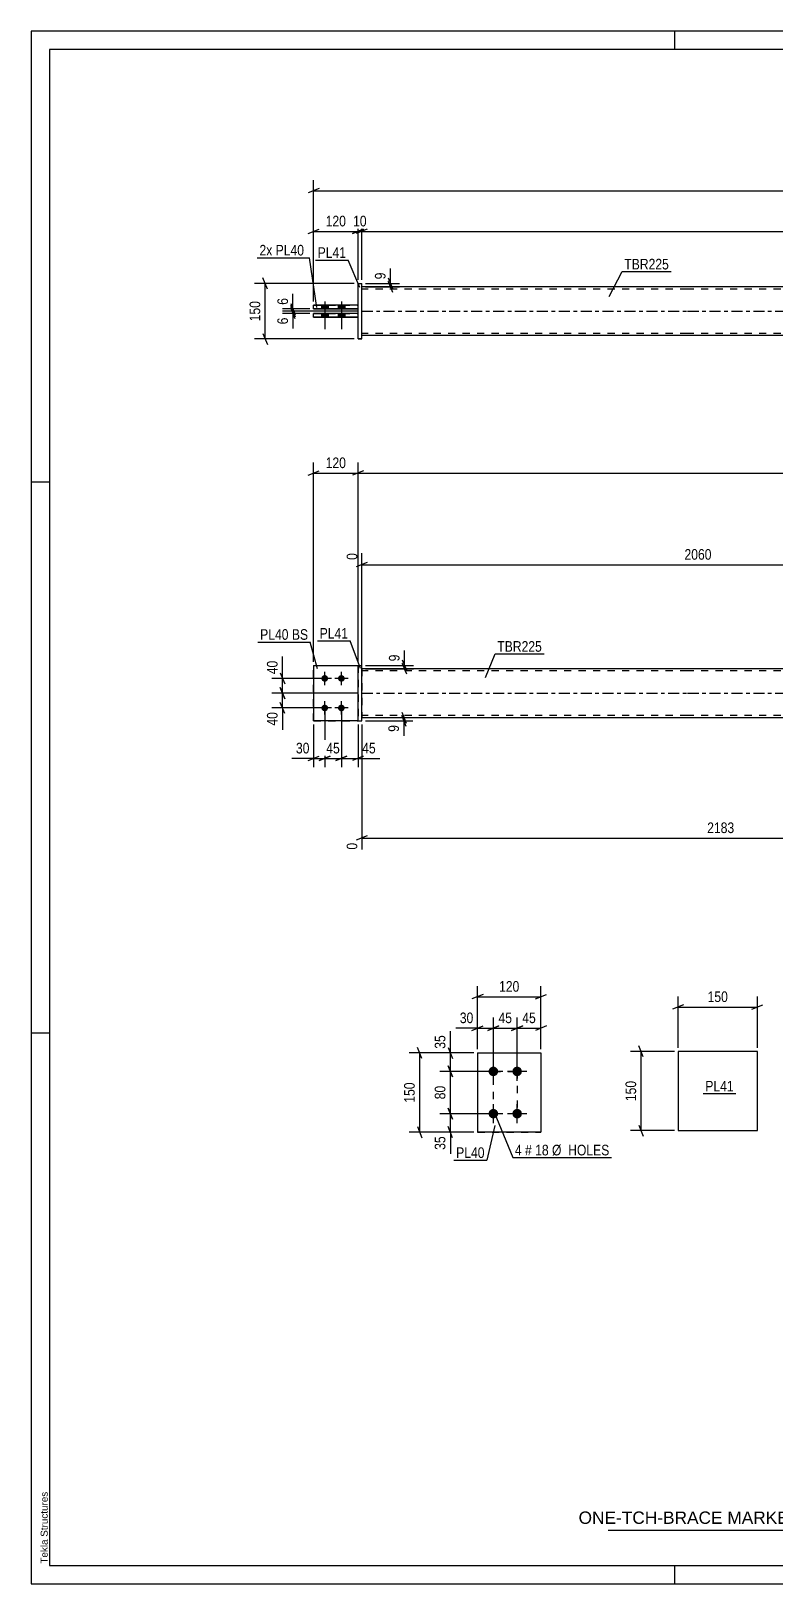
# Model space of a CAD drawing. Header units: millimetres. Extents: x 0 to 594, y 0 to 420.
# Drawn here: x 0 to 201.3, y 0 to 420 of the extents above; entities that cross this region are included whole.
import ezdxf

# ---------------------------------------------------------------- set-up
doc = ezdxf.new("R2010")
doc.units = ezdxf.units.MM
doc.linetypes.add('DXK_LINE_DOT2', pattern=[3.9198, 1.9599, -1.9599])
doc.linetypes.add('DXK_LINE_DOT3', pattern=[5.9187, 2.979, -0.9799, 0.9799, -0.9799])
doc.styles.add('Arial', font='ARIAL.TTF', dxfattribs={"height": 0.2})
doc.styles.add('Arial Narrow', font='ARIALN.TTF', dxfattribs={"height": 0.2})

# ---------------------------------------------------------------- blocks, each defined once
blk = doc.blocks.new('Unknown-582685704-1127')
at = {"color": 5, "linetype": 'Continuous'}
for p, q in [((594, 420), (0, 420)), ((0, 420), (0, 0)), ((174, 415), (174, 420)), ((589, 415), (5, 415)), ((5, 415), (5, 5)), ((5, 298), (0, 298)), ((5, 149), (0, 149)), ((5, 5), (589, 5)), ((174, 0), (174, 5)), ((0, 0), (594, 0))]:
    blk.add_line(p, q, dxfattribs=at)
at = {"color": 174, "linetype": 'Continuous', "style": 'Arial'}
blk.add_text('Tekla Structures', height=1.9102, rotation=90, dxfattribs=at).set_placement((4.5, 5.5))
blk = doc.blocks.new('Bolt-582685704-2203 - 2164')
at = {"linetype": 'Continuous'}
for points in [[(124.96, 139.91), (125.22, 139.88), (125.48, 139.8), (125.71, 139.66), (125.91, 139.48), (126.07, 139.26), (126.18, 139.02), (126.24, 138.76), (126.24, 138.49), (126.18, 138.22), (126.07, 137.98), (125.91, 137.76), (125.71, 137.58), (125.48, 137.45), (125.22, 137.36), (124.96, 137.34), (124.69, 137.36), (124.43, 137.45), (124.2, 137.58), (124, 137.76), (123.84, 137.98), (123.73, 138.22), (123.68, 138.49), (123.68, 138.76), (123.73, 139.02), (123.84, 139.26), (124, 139.48), (124.2, 139.66), (124.43, 139.8), (124.69, 139.88)], [(131.39, 139.91), (131.65, 139.88), (131.91, 139.8), (132.14, 139.66), (132.34, 139.48), (132.5, 139.26), (132.61, 139.02), (132.66, 138.76), (132.66, 138.49), (132.61, 138.22), (132.5, 137.98), (132.34, 137.76), (132.14, 137.58), (131.91, 137.45), (131.65, 137.36), (131.39, 137.34), (131.12, 137.36), (130.86, 137.45), (130.63, 137.58), (130.43, 137.76), (130.27, 137.98), (130.16, 138.22), (130.11, 138.49), (130.11, 138.76), (130.16, 139.02), (130.27, 139.26), (130.43, 139.48), (130.63, 139.66), (130.86, 139.8), (131.12, 139.88)], [(124.96, 128.48), (125.22, 128.45), (125.48, 128.37), (125.71, 128.23), (125.91, 128.05), (126.07, 127.84), (126.18, 127.59), (126.24, 127.33), (126.24, 127.06), (126.18, 126.8), (126.07, 126.55), (125.91, 126.33), (125.71, 126.15), (125.48, 126.02), (125.22, 125.94), (124.96, 125.91), (124.69, 125.94), (124.43, 126.02), (124.2, 126.15), (124, 126.33), (123.84, 126.55), (123.73, 126.8), (123.68, 127.06), (123.68, 127.33), (123.73, 127.59), (123.84, 127.84), (124, 128.05), (124.2, 128.23), (124.43, 128.37), (124.69, 128.45)], [(131.39, 128.48), (131.65, 128.45), (131.91, 128.37), (132.14, 128.23), (132.34, 128.05), (132.5, 127.84), (132.61, 127.59), (132.66, 127.33), (132.66, 127.06), (132.61, 126.8), (132.5, 126.55), (132.34, 126.33), (132.14, 126.15), (131.91, 126.02), (131.65, 125.94), (131.39, 125.91), (131.12, 125.94), (130.86, 126.02), (130.63, 126.15), (130.43, 126.33), (130.27, 126.55), (130.16, 126.8), (130.11, 127.06), (130.11, 127.33), (130.16, 127.59), (130.27, 127.84), (130.43, 128.05), (130.63, 128.23), (130.86, 128.37), (131.12, 128.45)]]:
    blk.add_hatch(color=1, dxfattribs=at).paths.add_polyline_path(points)
at = {"color": 1, "linetype": 'Continuous'}
for p, q in [((127.53, 138.62), (122.39, 138.62)), ((124.96, 136.05), (124.96, 141.19)), ((133.96, 138.62), (128.81, 138.62)), ((131.39, 136.05), (131.39, 141.19)), ((127.53, 127.19), (122.39, 127.19)), ((124.96, 124.62), (124.96, 129.76)), ((133.96, 127.19), (128.81, 127.19)), ((131.39, 124.62), (131.39, 129.76))]:
    blk.add_line(p, q, dxfattribs=at)
blk = doc.blocks.new('Part-582685704-2170 - 2164')
at = {"color": 2, "linetype": 'Continuous'}
for p, q in [((120.67, 143.62), (137.81, 143.62)), ((120.67, 143.62), (120.67, 122.19)), ((137.81, 143.62), (137.81, 143.62)), ((137.81, 143.62), (137.81, 122.19)), ((137.81, 122.19), (120.67, 122.19)), ((120.67, 122.19), (120.67, 122.19))]:
    blk.add_line(p, q, dxfattribs=at)
at = {"color": 7, "linetype": 'DXK_LINE_DOT2'}
for p, q in [((120.67, 143.62), (137.81, 143.62)), ((137.81, 143.62), (137.81, 143.62)), ((120.67, 122.19), (137.81, 122.19))]:
    blk.add_line(p, q, dxfattribs=at)
blk = doc.blocks.new('Part-582685704-1703 - 1672')
at = {"color": 2, "linetype": 'Continuous'}
for p, q in [((76.37, 248.42), (88.37, 248.42)), ((76.37, 248.42), (76.37, 233.42)), ((88.37, 233.42), (76.37, 233.42)), ((76.37, 233.42), (76.37, 233.42))]:
    blk.add_line(p, q, dxfattribs=at)
at = {"color": 7, "linetype": 'DXK_LINE_DOT2'}
for p, q in [((76.37, 248.42), (88.37, 248.42)), ((88.37, 248.42), (88.37, 248.42)), ((88.37, 248.42), (88.37, 233.42)), ((76.37, 233.42), (88.37, 233.42)), ((76.37, 233.42), (76.37, 233.42))]:
    blk.add_line(p, q, dxfattribs=at)
blk = doc.blocks.new('Part-582685704-1683 - 1672')
at = {"linetype": 'Continuous'}
blk.add_hatch(color=2, dxfattribs=at).paths.add_polyline_path([(460.65, 234.32), (459.85, 235.72), (461.45, 235.72)])
at = {"color": 2, "linetype": 'Continuous'}
for p, q in [((177.37, 247.52), (89.37, 247.52)), ((402.55, 247.52), (177.47, 247.52)), ((490.65, 247.52), (402.65, 247.52)), ((460.65, 234.32), (459.85, 235.72)), ((459.85, 235.72), (461.45, 235.72)), ((461.45, 235.72), (460.65, 234.32)), ((89.37, 234.32), (177.37, 234.32)), ((177.47, 234.32), (402.55, 234.32)), ((402.65, 234.32), (490.65, 234.32))]:
    blk.add_line(p, q, dxfattribs=at)
at = {"color": 7, "linetype": 'DXK_LINE_DOT2'}
for p, q in [((89.37, 247.52), (89.37, 234.32)), ((177.37, 246.92), (89.37, 246.92)), ((402.55, 246.92), (177.47, 246.92)), ((273.48, 247.52), (273.48, 246.92)), ((296.18, 247.52), (296.18, 246.92)), ((490.65, 246.92), (402.65, 246.92)), ((490.65, 234.32), (490.65, 247.52)), ((177.37, 234.92), (89.37, 234.92)), ((402.55, 234.92), (177.47, 234.92)), ((283.84, 234.32), (283.84, 234.92)), ((306.54, 234.32), (306.54, 234.92)), ((490.65, 234.92), (402.65, 234.92))]:
    blk.add_line(p, q, dxfattribs=at)
at = {"color": 7, "linetype": 'DXK_LINE_DOT3'}
for p, q in [((89.37, 240.92), (177.37, 240.92)), ((177.47, 240.92), (402.55, 240.92)), ((402.65, 240.92), (490.65, 240.92))]:
    blk.add_line(p, q, dxfattribs=at)
at = {"color": 2, "linetype": 'Continuous'}
blk.add_circle((460.65, 235.22), 1, dxfattribs=at)
blk = doc.blocks.new('Part-582685704-1708 - 1672')
at = {"color": 7, "linetype": 'DXK_LINE_DOT2'}
for p, q in [((76.37, 248.42), (88.37, 248.42)), ((76.37, 248.42), (88.37, 248.42)), ((76.37, 233.42), (76.37, 248.42)), ((88.37, 248.42), (88.37, 248.42)), ((88.37, 248.42), (88.37, 233.42)), ((76.37, 233.42), (88.37, 233.42)), ((88.37, 233.42), (76.37, 233.42)), ((76.37, 233.42), (76.37, 233.42))]:
    blk.add_line(p, q, dxfattribs=at)
blk = doc.blocks.new('Part-582685704-1713 - 1672')
at = {"color": 2, "linetype": 'Continuous'}
for p, q in [((88.37, 248.42), (89.37, 248.42)), ((88.37, 233.42), (88.37, 248.42)), ((89.37, 233.42), (89.37, 248.42)), ((88.37, 233.42), (89.37, 233.42)), ((88.37, 233.42), (89.37, 233.42))]:
    blk.add_line(p, q, dxfattribs=at)
at = {"color": 7, "linetype": 'DXK_LINE_DOT2'}
for p, q in [((88.37, 248.42), (89.37, 248.42)), ((88.37, 233.42), (88.37, 233.42)), ((88.37, 233.42), (88.37, 233.42)), ((89.37, 233.42), (89.37, 233.42)), ((89.37, 233.42), (89.37, 233.42))]:
    blk.add_line(p, q, dxfattribs=at)
blk = doc.blocks.new('Bolt-582685704-1720 - 1672')
at = {"linetype": 'Continuous'}
for points in [[(79.37, 244.02), (79.18, 244.04), (79, 244.1), (78.84, 244.19), (78.7, 244.32), (78.59, 244.47), (78.51, 244.64), (78.48, 244.82), (78.48, 245.01), (78.51, 245.2), (78.59, 245.37), (78.7, 245.52), (78.84, 245.65), (79, 245.74), (79.18, 245.8), (79.37, 245.82), (79.56, 245.8), (79.74, 245.74), (79.9, 245.65), (80.04, 245.52), (80.15, 245.37), (80.23, 245.2), (80.27, 245.01), (80.27, 244.82), (80.23, 244.64), (80.15, 244.47), (80.04, 244.32), (79.9, 244.19), (79.74, 244.1), (79.56, 244.04)], [(83.87, 244.02), (83.68, 244.04), (83.5, 244.1), (83.34, 244.19), (83.2, 244.32), (83.09, 244.47), (83.01, 244.64), (82.98, 244.82), (82.98, 245.01), (83.01, 245.2), (83.09, 245.37), (83.2, 245.52), (83.34, 245.65), (83.5, 245.74), (83.68, 245.8), (83.87, 245.82), (84.06, 245.8), (84.24, 245.74), (84.4, 245.65), (84.54, 245.52), (84.65, 245.37), (84.73, 245.2), (84.77, 245.01), (84.77, 244.82), (84.73, 244.64), (84.65, 244.47), (84.54, 244.32), (84.4, 244.19), (84.24, 244.1), (84.06, 244.04)], [(79.37, 236.02), (79.18, 236.04), (79, 236.1), (78.84, 236.19), (78.7, 236.32), (78.59, 236.47), (78.51, 236.64), (78.48, 236.82), (78.48, 237.01), (78.51, 237.2), (78.59, 237.37), (78.7, 237.52), (78.84, 237.65), (79, 237.74), (79.18, 237.8), (79.37, 237.82), (79.56, 237.8), (79.74, 237.74), (79.9, 237.65), (80.04, 237.52), (80.15, 237.37), (80.23, 237.2), (80.27, 237.01), (80.27, 236.82), (80.23, 236.64), (80.15, 236.47), (80.04, 236.32), (79.9, 236.19), (79.74, 236.1), (79.56, 236.04)], [(83.87, 236.02), (83.68, 236.04), (83.5, 236.1), (83.34, 236.19), (83.2, 236.32), (83.09, 236.47), (83.01, 236.64), (82.98, 236.82), (82.98, 237.01), (83.01, 237.2), (83.09, 237.37), (83.2, 237.52), (83.34, 237.65), (83.5, 237.74), (83.68, 237.8), (83.87, 237.82), (84.06, 237.8), (84.24, 237.74), (84.4, 237.65), (84.54, 237.52), (84.65, 237.37), (84.73, 237.2), (84.77, 237.01), (84.77, 236.82), (84.73, 236.64), (84.65, 236.47), (84.54, 236.32), (84.4, 236.19), (84.24, 236.1), (84.06, 236.04)]]:
    blk.add_hatch(color=1, dxfattribs=at).paths.add_polyline_path(points)
at = {"color": 1, "linetype": 'Continuous'}
for p, q in [((81.17, 244.92), (77.57, 244.92)), ((79.37, 243.12), (79.37, 246.72)), ((85.67, 244.92), (82.07, 244.92)), ((83.87, 243.12), (83.87, 246.72)), ((81.17, 236.92), (77.57, 236.92)), ((79.37, 235.12), (79.37, 238.72)), ((85.67, 236.92), (82.07, 236.92)), ((83.87, 235.12), (83.87, 238.72))]:
    blk.add_line(p, q, dxfattribs=at)
blk = doc.blocks.new('Bolt-582685704-1368 - 1364')
at = {"linetype": 'Continuous'}
for points in [[(78.47, 344.83), (80.27, 344.83), (80.27, 345.83), (78.47, 345.83)], [(78.47, 344.83), (80.27, 344.83), (80.27, 345.83), (78.47, 345.83)], [(82.97, 344.83), (84.77, 344.83), (84.77, 345.83), (82.97, 345.83)], [(82.97, 344.83), (84.77, 344.83), (84.77, 345.83), (82.97, 345.83)], [(78.47, 342.63), (80.27, 342.63), (80.27, 343.63), (78.47, 343.63)], [(78.47, 342.63), (80.27, 342.63), (80.27, 343.63), (78.47, 343.63)], [(82.97, 342.63), (84.77, 342.63), (84.77, 343.63), (82.97, 343.63)], [(82.97, 342.63), (84.77, 342.63), (84.77, 343.63), (82.97, 343.63)]]:
    blk.add_hatch(color=1, dxfattribs=at).paths.add_polyline_path(points)
at = {"color": 1, "linetype": 'Continuous'}
for p, q in [((78.47, 345.83), (78.47, 344.83)), ((78.47, 345.83), (78.47, 344.83)), ((79.37, 346.83), (79.37, 339.33)), ((79.37, 346.83), (79.37, 339.33)), ((80.27, 345.83), (80.27, 344.83)), ((80.27, 345.83), (80.27, 344.83)), ((82.97, 345.83), (82.97, 344.83)), ((82.97, 345.83), (82.97, 344.83)), ((83.87, 346.83), (83.87, 339.33)), ((83.87, 346.83), (83.87, 339.33)), ((84.77, 345.83), (84.77, 344.83)), ((84.77, 345.83), (84.77, 344.83)), ((78.47, 343.63), (78.47, 342.63)), ((78.47, 343.63), (78.47, 342.63)), ((80.27, 343.63), (80.27, 342.63)), ((80.27, 343.63), (80.27, 342.63)), ((82.97, 343.63), (82.97, 342.63)), ((82.97, 343.63), (82.97, 342.63)), ((84.77, 343.63), (84.77, 342.63)), ((84.77, 343.63), (84.77, 342.63))]:
    blk.add_line(p, q, dxfattribs=at)
blk = doc.blocks.new('Part-582685704-1402 - 1364')
at = {"linetype": 'Continuous'}
blk.add_hatch(color=2, dxfattribs=at).paths.add_polyline_path([(460.65, 344.23), (459.85, 345.63), (461.45, 345.63)])
at = {"color": 2, "linetype": 'Continuous'}
for p, q in [((177.37, 350.83), (89.37, 350.83)), ((402.55, 350.83), (177.47, 350.83)), ((490.65, 350.83), (402.65, 350.83)), ((273.48, 344.83), (273.48, 344.93)), ((273.48, 344.93), (273.48, 344.93)), ((273.48, 344.93), (296.18, 344.93)), ((283.84, 344.93), (283.84, 344.83)), ((296.18, 344.93), (296.18, 343.53)), ((460.65, 344.23), (459.85, 345.63)), ((459.85, 345.63), (461.45, 345.63)), ((461.45, 345.63), (460.65, 344.23)), ((273.48, 343.63), (273.48, 343.53)), ((273.48, 343.53), (296.18, 343.53)), ((283.84, 343.53), (283.84, 343.63)), ((177.37, 337.63), (89.37, 337.63)), ((402.55, 337.63), (177.47, 337.63)), ((490.65, 337.63), (402.65, 337.63))]:
    blk.add_line(p, q, dxfattribs=at)
at = {"color": 7, "linetype": 'DXK_LINE_DOT2'}
for p, q in [((89.37, 337.63), (89.37, 350.83)), ((177.37, 350.23), (89.37, 350.23)), ((402.55, 350.23), (177.47, 350.23)), ((490.65, 350.23), (402.65, 350.23)), ((490.65, 350.83), (490.65, 337.63)), ((273.48, 343.63), (273.48, 344.93)), ((273.48, 344.93), (296.18, 344.93)), ((283.84, 344.93), (306.54, 344.93)), ((283.84, 344.93), (283.84, 344.93)), ((283.84, 344.93), (306.54, 344.93)), ((283.84, 344.83), (283.84, 344.93)), ((283.84, 343.63), (283.84, 344.83)), ((306.54, 344.93), (306.54, 343.53)), ((273.48, 343.53), (296.18, 343.53)), ((283.84, 343.53), (283.84, 343.53)), ((283.84, 343.53), (283.84, 343.53)), ((306.54, 343.53), (283.84, 343.53)), ((283.84, 343.53), (306.54, 343.53)), ((177.37, 338.23), (89.37, 338.23)), ((402.55, 338.23), (177.47, 338.23)), ((490.65, 338.23), (402.65, 338.23))]:
    blk.add_line(p, q, dxfattribs=at)
at = {"color": 7, "linetype": 'DXK_LINE_DOT3'}
for p, q in [((89.37, 344.23), (177.37, 344.23)), ((177.47, 344.23), (402.55, 344.23)), ((402.65, 344.23), (490.65, 344.23))]:
    blk.add_line(p, q, dxfattribs=at)
at = {"color": 2, "linetype": 'Continuous'}
blk.add_circle((460.65, 345.13), 1, dxfattribs=at)
blk = doc.blocks.new('Part-582685704-1442 - 1364')
at = {"color": 2, "linetype": 'Continuous'}
for p, q in [((88.37, 343.63), (76.37, 343.63)), ((76.37, 342.63), (76.37, 343.63)), ((76.37, 342.63), (88.37, 342.63)), ((88.37, 342.63), (76.37, 342.63)), ((88.37, 342.63), (88.37, 343.63))]:
    blk.add_line(p, q, dxfattribs=at)
at = {"color": 7, "linetype": 'DXK_LINE_DOT2'}
for p, q in [((76.37, 343.63), (88.37, 343.63)), ((76.37, 342.63), (76.37, 342.63)), ((88.37, 342.63), (88.37, 342.63)), ((88.37, 342.63), (88.37, 342.63))]:
    blk.add_line(p, q, dxfattribs=at)
blk = doc.blocks.new('Part-582685704-1447 - 1364')
at = {"color": 2, "linetype": 'Continuous'}
for p, q in [((88.37, 345.83), (76.37, 345.83)), ((76.37, 344.83), (76.37, 345.83)), ((76.37, 344.83), (88.37, 344.83)), ((88.37, 344.83), (76.37, 344.83)), ((88.37, 344.83), (88.37, 345.83))]:
    blk.add_line(p, q, dxfattribs=at)
at = {"color": 7, "linetype": 'DXK_LINE_DOT2'}
for p, q in [((76.37, 345.83), (88.37, 345.83)), ((76.37, 344.83), (76.37, 344.83)), ((88.37, 344.83), (88.37, 344.83)), ((88.37, 344.83), (88.37, 344.83))]:
    blk.add_line(p, q, dxfattribs=at)
blk = doc.blocks.new('Part-582685704-1452 - 1364')
at = {"color": 2, "linetype": 'Continuous'}
for p, q in [((88.37, 351.73), (89.37, 351.73)), ((88.37, 336.73), (88.37, 351.73)), ((89.37, 336.73), (89.37, 351.73)), ((88.37, 336.73), (89.37, 336.73)), ((89.37, 336.73), (88.37, 336.73))]:
    blk.add_line(p, q, dxfattribs=at)
at = {"color": 7, "linetype": 'DXK_LINE_DOT2'}
for p, q in [((88.37, 351.73), (89.37, 351.73)), ((89.37, 351.73), (89.37, 351.73)), ((88.37, 336.73), (88.37, 336.73)), ((88.37, 336.73), (88.37, 336.73)), ((89.37, 336.73), (89.37, 336.73)), ((89.37, 336.73), (89.37, 336.73))]:
    blk.add_line(p, q, dxfattribs=at)
blk = doc.blocks.new('Part-582685704-2411 - 2407')
at = {"color": 2, "linetype": 'Continuous'}
for p, q in [((196.32, 144.04), (174.89, 144.04)), ((174.89, 144.04), (174.89, 122.61)), ((196.32, 122.61), (196.32, 144.04)), ((174.89, 122.61), (196.32, 122.61))]:
    blk.add_line(p, q, dxfattribs=at)
blk = doc.blocks.new('Rectangle-582685704-2393 - 2164')
at = {"color": 1, "linetype": 'DXK_LINE_DOT2'}
blk.add_lwpolyline([(124.96, 138.62), (131.39, 138.62), (131.39, 127.19), (124.96, 127.19), (124.96, 138.62)], close=True, dxfattribs=at)
blk = doc.blocks.new('StraightDimension-582685704-2303 - 2164')
at = {"color": 7, "linetype": 'Continuous'}
for p, q in [((119.67, 143.62), (110.48, 143.62)), ((112.73, 145.12), (113.93, 142.12)), ((113.33, 138.62), (113.33, 143.62)), ((123.96, 138.62), (110.48, 138.62)), ((113.93, 137.12), (112.73, 140.12))]:
    blk.add_line(p, q, dxfattribs=at)
at = {"color": 0}
blk.add_wipeout([(112.58, 149), (108.38, 149), (108.38, 144.15), (112.58, 144.15)], dxfattribs=at)
at = {"color": 7, "linetype": 'Continuous'}
blk.add_line((113.33, 143.62), (113.33, 149.53), dxfattribs=at)
blk.add_line((113.33, 143.62), (113.33, 149.53), dxfattribs=at)
at = {"color": 3, "style": 'Arial Narrow'}
blk.add_text('35', height=2.863, rotation=90.0002, dxfattribs=at).set_placement((111.98, 144.75))
blk = doc.blocks.new('StraightDimension-582685704-2280 - 2164')
at = {"color": 7, "linetype": 'Continuous'}
for p, q in [((123.96, 127.19), (110.48, 127.19)), ((112.73, 128.69), (113.93, 125.69)), ((113.33, 122.19), (113.33, 127.19)), ((119.67, 122.19), (110.48, 122.19)), ((113.93, 120.69), (112.73, 123.69))]:
    blk.add_line(p, q, dxfattribs=at)
at = {"color": 0}
blk.add_wipeout([(112.58, 121.67), (108.38, 121.67), (108.38, 116.81), (112.58, 116.81)], dxfattribs=at)
at = {"color": 7, "linetype": 'Continuous'}
blk.add_line((113.33, 122.19), (113.33, 116.29), dxfattribs=at)
blk.add_line((113.33, 122.19), (113.33, 116.29), dxfattribs=at)
at = {"color": 3, "style": 'Arial Narrow'}
blk.add_text('35', height=2.863, rotation=90.0002, dxfattribs=at).set_placement((111.98, 117.41))
blk = doc.blocks.new('StraightDimension-582685704-2293 - 2164')
at = {"color": 7, "linetype": 'Continuous'}
for p, q in [((123.96, 138.62), (110.48, 138.62)), ((112.73, 140.12), (113.93, 137.12)), ((113.33, 127.19), (113.33, 138.62)), ((123.96, 127.19), (110.48, 127.19)), ((113.93, 125.69), (112.73, 128.69))]:
    blk.add_line(p, q, dxfattribs=at)
at = {"color": 0}
blk.add_wipeout([(112.58, 135.33), (108.38, 135.33), (108.38, 130.48), (112.58, 130.48)], dxfattribs=at)
at = {"color": 3, "style": 'Arial Narrow'}
blk.add_text('80', height=2.863, rotation=90.0002, dxfattribs=at).set_placement((111.98, 131.08))
blk = doc.blocks.new('StraightDimension-582685704-2317 - 2164')
at = {"color": 7, "linetype": 'Continuous'}
for p, q in [((119.67, 143.62), (102.19, 143.62)), ((105.64, 142.12), (104.44, 145.12)), ((105.04, 122.19), (105.04, 143.62)), ((119.67, 122.19), (102.19, 122.19)), ((104.44, 123.69), (105.64, 120.69))]:
    blk.add_line(p, q, dxfattribs=at)
at = {"color": 0}
blk.add_wipeout([(104.29, 136.25), (100.09, 136.25), (100.09, 129.56), (104.29, 129.56)], dxfattribs=at)
at = {"color": 3, "style": 'Arial Narrow'}
blk.add_text('150', height=2.863, rotation=90.0002, dxfattribs=at).set_placement((103.69, 130.16))
blk = doc.blocks.new('StraightDimension-582685704-2334 - 2164')
at = {"color": 7, "linetype": 'Continuous'}
for p, q in [((120.67, 144.62), (120.67, 153.18)), ((124.96, 139.62), (124.96, 153.18)), ((119.17, 149.73), (122.17, 150.93)), ((120.67, 150.33), (124.96, 150.33)), ((126.46, 150.93), (123.46, 149.73))]:
    blk.add_line(p, q, dxfattribs=at)
at = {"color": 0}
blk.add_wipeout([(120.15, 151.08), (120.15, 155.28), (115.29, 155.28), (115.29, 151.08)], dxfattribs=at)
at = {"color": 7, "linetype": 'Continuous'}
blk.add_line((120.67, 150.33), (114.77, 150.33), dxfattribs=at)
blk.add_line((120.67, 150.33), (114.77, 150.33), dxfattribs=at)
at = {"color": 3, "style": 'Arial Narrow'}
blk.add_text('30', height=2.863, dxfattribs=at).set_placement((115.89, 151.68))
blk = doc.blocks.new('StraightDimension-582685704-2347 - 2164')
at = {"color": 7, "linetype": 'Continuous'}
for p, q in [((124.96, 139.62), (124.96, 153.18)), ((131.39, 139.62), (131.39, 153.18)), ((123.46, 149.73), (126.46, 150.93)), ((124.96, 150.33), (131.39, 150.33)), ((132.89, 150.93), (129.89, 149.73))]:
    blk.add_line(p, q, dxfattribs=at)
at = {"color": 0}
blk.add_wipeout([(130.6, 151.08), (130.6, 155.28), (125.74, 155.28), (125.74, 151.08)], dxfattribs=at)
at = {"color": 3, "style": 'Arial Narrow'}
blk.add_text('45', height=2.863, dxfattribs=at).set_placement((126.34, 151.68))
blk = doc.blocks.new('StraightDimension-582685704-2357 - 2164')
at = {"color": 7, "linetype": 'Continuous'}
for p, q in [((131.39, 139.62), (131.39, 153.18)), ((137.81, 144.62), (137.81, 153.18)), ((129.89, 149.73), (132.89, 150.93)), ((131.39, 150.33), (137.81, 150.33)), ((139.31, 150.93), (136.31, 149.73))]:
    blk.add_line(p, q, dxfattribs=at)
at = {"color": 0}
blk.add_wipeout([(137.03, 151.08), (137.03, 155.28), (132.17, 155.28), (132.17, 151.08)], dxfattribs=at)
at = {"color": 3, "style": 'Arial Narrow'}
blk.add_text('45', height=2.863, dxfattribs=at).set_placement((132.77, 151.68))
blk = doc.blocks.new('StraightDimension-582685704-2374 - 2164')
at = {"color": 7, "linetype": 'Continuous'}
for p, q in [((120.67, 144.62), (120.67, 161.68)), ((137.81, 144.62), (137.81, 161.68)), ((122.17, 159.43), (119.17, 158.23)), ((120.67, 158.83), (137.81, 158.83)), ((136.31, 158.23), (139.31, 159.43))]:
    blk.add_line(p, q, dxfattribs=at)
at = {"color": 0}
blk.add_wipeout([(132.58, 159.58), (132.58, 163.78), (125.9, 163.78), (125.9, 159.58)], dxfattribs=at)
at = {"color": 3, "style": 'Arial Narrow'}
blk.add_text('120', height=2.863, dxfattribs=at).set_placement((126.5, 160.18))
blk = doc.blocks.new('StraightDimension-582685704-1783 - 1672')
at = {"color": 7, "linetype": 'Continuous'}
for p, q in [((79.37, 235.92), (79.37, 220.88)), ((76.37, 232.42), (76.37, 220.88)), ((74.87, 222.68), (77.87, 223.88)), ((76.37, 223.28), (79.37, 223.28)), ((80.87, 223.88), (77.87, 222.68))]:
    blk.add_line(p, q, dxfattribs=at)
at = {"color": 0}
blk.add_wipeout([(75.85, 224.03), (75.85, 228.23), (70.99, 228.23), (70.99, 224.03)], dxfattribs=at)
at = {"color": 7, "linetype": 'Continuous'}
blk.add_line((76.37, 223.28), (70.46, 223.28), dxfattribs=at)
blk.add_line((76.37, 223.28), (70.46, 223.28), dxfattribs=at)
at = {"color": 3, "style": 'Arial Narrow'}
blk.add_text('30', height=2.863, dxfattribs=at).set_placement((71.59, 224.63))
blk = doc.blocks.new('StraightDimension-582685704-1793 - 1672')
at = {"color": 7, "linetype": 'Continuous'}
for p, q in [((79.37, 235.92), (79.37, 220.88)), ((83.87, 235.92), (83.87, 220.88)), ((77.87, 222.68), (80.87, 223.88)), ((79.37, 223.28), (83.87, 223.28)), ((85.37, 223.88), (82.37, 222.68))]:
    blk.add_line(p, q, dxfattribs=at)
at = {"color": 0}
blk.add_wipeout([(84.05, 224.03), (84.05, 228.23), (79.19, 228.23), (79.19, 224.03)], dxfattribs=at)
at = {"color": 3, "style": 'Arial Narrow'}
blk.add_text('45', height=2.863, dxfattribs=at).set_placement((79.79, 224.63))
blk = doc.blocks.new('StraightDimension-582685704-1732 - 1672')
at = {"color": 7, "linetype": 'Continuous'}
for p, q in [((271.17, 258.53), (271.17, 288.78)), ((89.37, 248.52), (89.37, 278.8)), ((90.87, 276.27), (87.87, 275.07)), ((89.37, 275.67), (271.17, 275.67)), ((269.67, 275.07), (272.67, 276.27))]:
    blk.add_line(p, q, dxfattribs=at)
at = {"color": 0, "linetype": 'Continuous'}
for points in [[(270.57, 289.38), (266.37, 289.38), (266.37, 280.87), (270.57, 280.87)], [(88.77, 279.4), (84.57, 279.4), (84.57, 276.37), (88.77, 276.37)]]:
    blk.add_wipeout(points, dxfattribs=at)
at = {"color": 0}
blk.add_wipeout([(184.53, 276.42), (184.53, 280.62), (176.01, 280.62), (176.01, 276.42)], dxfattribs=at)
at = {"color": 3, "linetype": 'Continuous', "style": 'Arial Narrow'}
for s, height, p in [('2060', 2.863, (269.97, 281.47)), ('0', 2.86, (88.17, 276.97))]:
    blk.add_text(s, height=height, rotation=90.0002, dxfattribs=at).set_placement(p)
at = {"color": 3, "style": 'Arial Narrow'}
blk.add_text('2060', height=2.863, dxfattribs=at).set_placement((176.61, 277.02))
blk = doc.blocks.new('StraightDimension-582685704-1864 - 1672')
at = {"color": 7, "linetype": 'Continuous'}
for p, q in [((90.37, 248.42), (103.33, 248.42)), ((100.33, 249.92), (101.53, 246.92)), ((101.53, 246.02), (100.33, 249.02)), ((100.93, 247.52), (100.93, 248.42)), ((90.37, 247.52), (103.33, 247.52))]:
    blk.add_line(p, q, dxfattribs=at)
at = {"color": 0}
blk.add_wipeout([(100.18, 251.97), (95.98, 251.97), (95.98, 248.94), (100.18, 248.94)], dxfattribs=at)
at = {"color": 7, "linetype": 'Continuous'}
blk.add_line((100.93, 248.42), (100.93, 252.5), dxfattribs=at)
blk.add_line((100.93, 248.42), (100.93, 252.5), dxfattribs=at)
at = {"color": 3, "style": 'Arial Narrow'}
blk.add_text('9', height=2.86, rotation=90.0002, dxfattribs=at).set_placement((99.58, 249.54))
blk = doc.blocks.new('StraightDimension-582685704-1800 - 1672')
at = {"color": 7, "linetype": 'Continuous'}
for p, q in [((83.87, 235.92), (83.87, 220.88)), ((88.37, 232.42), (88.37, 220.88)), ((82.37, 222.68), (85.37, 223.88)), ((83.87, 223.28), (88.37, 223.28)), ((89.87, 223.88), (86.87, 222.68))]:
    blk.add_line(p, q, dxfattribs=at)
at = {"color": 0}
blk.add_wipeout([(93.75, 224.03), (93.75, 228.23), (88.9, 228.23), (88.9, 224.03)], dxfattribs=at)
at = {"color": 7, "linetype": 'Continuous'}
blk.add_line((88.37, 223.28), (94.28, 223.28), dxfattribs=at)
blk.add_line((88.37, 223.28), (94.28, 223.28), dxfattribs=at)
at = {"color": 3, "style": 'Arial Narrow'}
blk.add_text('45', height=2.863, dxfattribs=at).set_placement((89.5, 224.63))
blk = doc.blocks.new('StraightDimension-582685704-2032 - 1672')
at = {"color": 7, "linetype": 'Continuous'}
for p, q in [((88.37, 249.42), (88.37, 303.3)), ((490.65, 249.42), (490.65, 303.3)), ((89.87, 301.05), (86.87, 299.85)), ((88.37, 300.45), (490.65, 300.45)), ((489.15, 299.85), (492.15, 301.05))]:
    blk.add_line(p, q, dxfattribs=at)
at = {"color": 0}
blk.add_wipeout([(293.76, 301.2), (293.76, 305.4), (285.25, 305.4), (285.25, 301.2)], dxfattribs=at)
at = {"color": 3, "style": 'Arial Narrow'}
blk.add_text('4428', height=2.863, dxfattribs=at).set_placement((285.85, 301.8))
blk = doc.blocks.new('StraightDimension-582685704-1848 - 1672')
at = {"color": 7, "linetype": 'Continuous'}
for p, q in [((89.37, 232.42), (89.37, 198.61)), ((283.44, 234.52), (283.44, 193.13)), ((90.87, 202.34), (87.87, 201.14)), ((89.37, 201.74), (283.44, 201.74)), ((281.94, 201.14), (284.94, 202.34))]:
    blk.add_line(p, q, dxfattribs=at)
at = {"color": 0}
blk.add_wipeout([(190.66, 202.49), (190.66, 206.69), (182.15, 206.69), (182.15, 202.49)], dxfattribs=at)
at = {"color": 0, "linetype": 'Continuous'}
for points in [[(88.77, 201.04), (84.57, 201.04), (84.57, 198.01), (88.77, 198.01)], [(282.84, 201.04), (278.64, 201.04), (278.64, 192.53), (282.84, 192.53)]]:
    blk.add_wipeout(points, dxfattribs=at)
at = {"color": 3, "style": 'Arial Narrow'}
blk.add_text('2183', height=2.863, dxfattribs=at).set_placement((182.75, 203.09))
at = {"color": 3, "linetype": 'Continuous', "style": 'Arial Narrow'}
for s, height, p in [('0', 2.86, (88.17, 198.61)), ('2183', 2.863, (282.24, 193.13))]:
    blk.add_text(s, height=height, rotation=90.0002, dxfattribs=at).set_placement(p)
blk = doc.blocks.new('StraightDimension-582685704-1855 - 1672')
at = {"color": 7, "linetype": 'Continuous'}
for p, q in [((100.18, 235.82), (101.38, 232.82)), ((90.37, 234.32), (103.18, 234.32)), ((90.37, 233.42), (103.18, 233.42)), ((101.38, 231.92), (100.18, 234.92)), ((100.78, 233.42), (100.78, 234.32))]:
    blk.add_line(p, q, dxfattribs=at)
at = {"color": 0}
blk.add_wipeout([(100.03, 232.89), (95.83, 232.89), (95.83, 229.87), (100.03, 229.87)], dxfattribs=at)
at = {"color": 7, "linetype": 'Continuous'}
blk.add_line((100.78, 233.42), (100.78, 229.34), dxfattribs=at)
blk.add_line((100.78, 233.42), (100.78, 229.34), dxfattribs=at)
at = {"color": 3, "style": 'Arial Narrow'}
blk.add_text('9', height=2.86, rotation=90.0002, dxfattribs=at).set_placement((99.43, 230.47))
blk = doc.blocks.new('StraightDimension-582685704-1873 - 1672')
at = {"color": 7, "linetype": 'Continuous'}
for p, q in [((78.37, 244.92), (65.12, 244.92)), ((67.37, 246.42), (68.57, 243.42)), ((67.97, 240.92), (67.97, 244.92)), ((88.37, 240.92), (65.12, 240.92)), ((68.57, 239.42), (67.37, 242.42))]:
    blk.add_line(p, q, dxfattribs=at)
at = {"color": 0}
blk.add_wipeout([(67.22, 250.3), (63.02, 250.3), (63.02, 245.44), (67.22, 245.44)], dxfattribs=at)
at = {"color": 7, "linetype": 'Continuous'}
blk.add_line((67.97, 244.92), (67.97, 250.82), dxfattribs=at)
blk.add_line((67.97, 244.92), (67.97, 250.82), dxfattribs=at)
at = {"color": 3, "style": 'Arial Narrow'}
blk.add_text('40', height=2.863, rotation=90.0002, dxfattribs=at).set_placement((66.62, 246.04))
blk = doc.blocks.new('StraightDimension-582685704-1886 - 1672')
at = {"color": 7, "linetype": 'Continuous'}
for p, q in [((88.37, 240.92), (65.12, 240.92)), ((67.37, 242.42), (68.57, 239.42)), ((67.97, 236.92), (67.97, 240.92)), ((78.37, 236.92), (65.12, 236.92)), ((68.57, 235.42), (67.37, 238.42))]:
    blk.add_line(p, q, dxfattribs=at)
at = {"color": 0}
blk.add_wipeout([(67.22, 236.39), (63.02, 236.39), (63.02, 231.54), (67.22, 231.54)], dxfattribs=at)
at = {"color": 7, "linetype": 'Continuous'}
blk.add_line((67.97, 236.92), (67.97, 231.01), dxfattribs=at)
blk.add_line((67.97, 236.92), (67.97, 231.01), dxfattribs=at)
at = {"color": 3, "style": 'Arial Narrow'}
blk.add_text('40', height=2.863, rotation=90.0002, dxfattribs=at).set_placement((66.62, 232.14))
blk = doc.blocks.new('StraightDimension-582685704-2016 - 1672')
at = {"color": 7, "linetype": 'Continuous'}
for p, q in [((76.37, 249.42), (76.37, 303.3)), ((88.37, 249.42), (88.37, 303.3)), ((74.87, 299.85), (77.87, 301.05)), ((76.37, 300.45), (88.37, 300.45)), ((89.87, 301.05), (86.87, 299.85))]:
    blk.add_line(p, q, dxfattribs=at)
at = {"color": 0}
blk.add_wipeout([(85.71, 301.2), (85.71, 305.4), (79.03, 305.4), (79.03, 301.2)], dxfattribs=at)
at = {"color": 3, "style": 'Arial Narrow'}
blk.add_text('120', height=2.863, dxfattribs=at).set_placement((79.63, 301.8))
blk = doc.blocks.new('StraightDimension-582685704-1608 - 1364')
at = {"color": 7, "linetype": 'Continuous'}
for p, q in [((70.18, 345.73), (71.38, 342.73)), ((71.38, 342.13), (70.18, 345.13)), ((88.37, 344.23), (67.93, 344.23)), ((75.37, 343.63), (67.93, 343.63)), ((70.78, 343.63), (70.78, 344.23))]:
    blk.add_line(p, q, dxfattribs=at)
at = {"color": 0}
blk.add_wipeout([(70.03, 343.11), (65.83, 343.11), (65.83, 340.08), (70.03, 340.08)], dxfattribs=at)
at = {"color": 7, "linetype": 'Continuous'}
blk.add_line((70.78, 343.63), (70.78, 339.55), dxfattribs=at)
blk.add_line((70.78, 343.63), (70.78, 339.55), dxfattribs=at)
at = {"color": 3, "style": 'Arial Narrow'}
blk.add_text('6', height=2.86, rotation=90.0002, dxfattribs=at).set_placement((69.43, 340.68))
blk = doc.blocks.new('StraightDimension-582685704-1498 - 1364')
at = {"color": 7, "linetype": 'Continuous'}
for p, q in [((76.37, 346.83), (76.37, 379.68)), ((503.65, 346.83), (503.65, 379.68)), ((77.87, 377.43), (74.87, 376.23)), ((76.37, 376.83), (503.65, 376.83)), ((502.15, 376.23), (505.15, 377.43))]:
    blk.add_line(p, q, dxfattribs=at)
at = {"color": 0}
blk.add_wipeout([(294.26, 377.58), (294.26, 381.78), (285.75, 381.78), (285.75, 377.58)], dxfattribs=at)
at = {"color": 3, "style": 'Arial Narrow'}
blk.add_text('4678', height=2.863, dxfattribs=at).set_placement((286.35, 378.18))
blk = doc.blocks.new('StraightDimension-582685704-1539 - 1364')
at = {"color": 7, "linetype": 'Continuous'}
for p, q in [((74.87, 365.22), (77.87, 366.42)), ((76.37, 346.83), (76.37, 368.67)), ((76.37, 365.82), (88.37, 365.82)), ((89.87, 366.42), (86.87, 365.22)), ((88.37, 352.73), (88.37, 368.67))]:
    blk.add_line(p, q, dxfattribs=at)
at = {"color": 0}
blk.add_wipeout([(85.71, 366.57), (85.71, 370.77), (79.03, 370.77), (79.03, 366.57)], dxfattribs=at)
at = {"color": 3, "style": 'Arial Narrow'}
blk.add_text('120', height=2.863, dxfattribs=at).set_placement((79.63, 367.17))
blk = doc.blocks.new('StraightDimension-582685704-1470 - 1364')
at = {"color": 7, "linetype": 'Continuous'}
for p, q in [((63.88, 350.23), (62.68, 353.23)), ((87.37, 351.73), (60.43, 351.73)), ((63.28, 336.73), (63.28, 351.73)), ((87.37, 336.73), (60.43, 336.73)), ((62.68, 338.23), (63.88, 335.23))]:
    blk.add_line(p, q, dxfattribs=at)
at = {"color": 0}
blk.add_wipeout([(62.53, 347.57), (58.33, 347.57), (58.33, 340.89), (62.53, 340.89)], dxfattribs=at)
at = {"color": 3, "style": 'Arial Narrow'}
blk.add_text('150', height=2.863, rotation=90.0002, dxfattribs=at).set_placement((61.93, 341.49))
blk = doc.blocks.new('StraightDimension-582685704-1529 - 1364')
at = {"color": 7, "linetype": 'Continuous'}
for p, q in [((90.87, 366.42), (87.87, 365.22)), ((89.37, 352.73), (89.37, 368.67)), ((89.37, 365.82), (490.65, 365.82)), ((489.15, 365.22), (492.15, 366.42)), ((490.65, 352.73), (490.65, 368.67))]:
    blk.add_line(p, q, dxfattribs=at)
at = {"color": 0}
blk.add_wipeout([(294.26, 366.57), (294.26, 370.77), (285.75, 370.77), (285.75, 366.57)], dxfattribs=at)
at = {"color": 3, "style": 'Arial Narrow'}
blk.add_text('4418', height=2.863, dxfattribs=at).set_placement((286.35, 367.17))
blk = doc.blocks.new('StraightDimension-582685704-1549 - 1364')
at = {"color": 7, "linetype": 'Continuous'}
for p, q in [((86.87, 365.22), (89.87, 366.42)), ((90.87, 366.42), (87.87, 365.22)), ((88.37, 352.73), (88.37, 368.67)), ((88.37, 365.82), (89.37, 365.82)), ((89.37, 352.73), (89.37, 368.67))]:
    blk.add_line(p, q, dxfattribs=at)
at = {"color": 0}
blk.add_wipeout([(91.3, 366.57), (91.3, 370.77), (86.44, 370.77), (86.44, 366.57)], dxfattribs=at)
at = {"color": 3, "style": 'Arial Narrow'}
blk.add_text('10', height=2.863, dxfattribs=at).set_placement((87.04, 367.17))
blk = doc.blocks.new('StraightDimension-582685704-1590 - 1364')
at = {"color": 7, "linetype": 'Continuous'}
for p, q in [((75.37, 344.83), (67.93, 344.83)), ((70.18, 346.33), (71.38, 343.33)), ((71.38, 342.73), (70.18, 345.73)), ((70.78, 344.23), (70.78, 344.83)), ((88.37, 344.23), (67.93, 344.23))]:
    blk.add_line(p, q, dxfattribs=at)
at = {"color": 0}
blk.add_wipeout([(70.03, 348.38), (65.83, 348.38), (65.83, 345.36), (70.03, 345.36)], dxfattribs=at)
at = {"color": 7, "linetype": 'Continuous'}
blk.add_line((70.78, 344.83), (70.78, 348.91), dxfattribs=at)
blk.add_line((70.78, 344.83), (70.78, 348.91), dxfattribs=at)
at = {"color": 3, "style": 'Arial Narrow'}
blk.add_text('6', height=2.86, rotation=90.0002, dxfattribs=at).set_placement((69.43, 345.96))
blk = doc.blocks.new('StraightDimension-582685704-1625 - 1364')
at = {"color": 7, "linetype": 'Continuous'}
for p, q in [((96.55, 353.23), (97.75, 350.23)), ((90.37, 351.73), (99.55, 351.73)), ((90.37, 350.83), (99.55, 350.83)), ((97.75, 349.33), (96.55, 352.33)), ((97.15, 350.83), (97.15, 351.73))]:
    blk.add_line(p, q, dxfattribs=at)
at = {"color": 0}
blk.add_wipeout([(96.4, 355.28), (92.2, 355.28), (92.2, 352.26), (96.4, 352.26)], dxfattribs=at)
at = {"color": 7, "linetype": 'Continuous'}
blk.add_line((97.15, 351.73), (97.15, 355.81), dxfattribs=at)
blk.add_line((97.15, 351.73), (97.15, 355.81), dxfattribs=at)
at = {"color": 3, "style": 'Arial Narrow'}
blk.add_text('9', height=2.86, rotation=90.0002, dxfattribs=at).set_placement((95.8, 352.86))
blk = doc.blocks.new('StraightDimension-582685704-2413 - 2407')
at = {"color": 7, "linetype": 'Continuous'}
for p, q in [((176.39, 156.64), (173.39, 155.44)), ((174.89, 145.04), (174.89, 158.89)), ((174.89, 156.04), (196.32, 156.04)), ((194.82, 155.44), (197.82, 156.64)), ((196.32, 145.04), (196.32, 158.89))]:
    blk.add_line(p, q, dxfattribs=at)
at = {"color": 0}
blk.add_wipeout([(188.95, 156.79), (188.95, 160.99), (182.26, 160.99), (182.26, 156.79)], dxfattribs=at)
at = {"color": 3, "style": 'Arial Narrow'}
blk.add_text('150', height=2.863, dxfattribs=at).set_placement((182.86, 157.39))
blk = doc.blocks.new('StraightDimension-582685704-2424 - 2407')
at = {"color": 7, "linetype": 'Continuous'}
for p, q in [((173.89, 144.04), (162.04, 144.04)), ((165.49, 142.54), (164.29, 145.54)), ((164.89, 122.61), (164.89, 144.04)), ((173.89, 122.61), (162.04, 122.61)), ((164.29, 124.11), (165.49, 121.11))]:
    blk.add_line(p, q, dxfattribs=at)
at = {"color": 0}
blk.add_wipeout([(164.14, 136.67), (159.94, 136.67), (159.94, 129.98), (164.14, 129.98)], dxfattribs=at)
at = {"color": 3, "style": 'Arial Narrow'}
blk.add_text('150', height=2.863, rotation=90.0002, dxfattribs=at).set_placement((163.54, 130.58))
blk = doc.blocks.new('Unknown-582685704-5023')
at = {"color": 7, "linetype": 'Continuous'}
blk.add_line((156, 14.5), (226, 14.5), dxfattribs=at)
at = {"color": 7, "style": 'Arial'}
blk.add_text('ONE-TCH-BRACE MARKED AS TBR225', height=3.3428, dxfattribs=at).set_placement((147.99, 16.25))
blk = doc.blocks.new('Mark-582685704-2166 - 2164')
at = {"color": 0}
blk.add_wipeout([(122.58, 115.22), (122.58, 118.22), (114.9, 118.22), (114.9, 115.22)], dxfattribs=at)
blk.add_wipeout([(122.58, 115.22), (122.58, 118.22), (114.9, 118.22), (114.9, 115.22)], dxfattribs=at)
at = {"color": 30, "linetype": 'Continuous'}
for p in [(125.34, 124.03), (114.3, 114.62)]:
    blk.add_line(p, (123.18, 114.62), dxfattribs=at)
at = {"color": 3, "style": 'Arial Narrow'}
blk.add_text('PL40', height=2.863, dxfattribs=at).set_placement((114.9, 115.22))
blk = doc.blocks.new('Mark-582685704-2199 - 2164')
at = {"color": 0}
blk.add_wipeout([(132.62, 115.91), (132.62, 118.91), (130.79, 118.91), (130.79, 115.91)], dxfattribs=at)
blk.add_wipeout([(132.62, 115.91), (132.62, 118.91), (130.79, 118.91), (130.79, 115.91)], dxfattribs=at)
at = {"color": 7, "linetype": 'Continuous'}
blk.add_line((125.13, 127.57), (130.19, 115.31), dxfattribs=at)
at = {"color": 0}
blk.add_wipeout([(135.35, 115.91), (135.35, 118.91), (133.52, 118.91), (133.52, 115.91)], dxfattribs=at)
blk.add_wipeout([(135.35, 115.91), (135.35, 118.91), (133.52, 118.91), (133.52, 115.91)], dxfattribs=at)
at = {"color": 3, "style": 'Arial Narrow'}
blk.add_text('4', height=2.86, dxfattribs=at).set_placement((130.79, 115.91))
at = {"color": 0}
blk.add_wipeout([(139.9, 115.91), (139.9, 118.91), (136.25, 118.91), (136.25, 115.91)], dxfattribs=at)
blk.add_wipeout([(139.9, 115.91), (139.9, 118.91), (136.25, 118.91), (136.25, 115.91)], dxfattribs=at)
at = {"color": 3, "style": 'Arial Narrow'}
blk.add_text('#', height=2.86, dxfattribs=at).set_placement((133.52, 115.91))
at = {"color": 0}
blk.add_wipeout([(156.33, 115.91), (156.33, 118.91), (140.8, 118.91), (140.8, 115.91)], dxfattribs=at)
blk.add_wipeout([(156.33, 115.91), (156.33, 118.91), (140.8, 118.91), (140.8, 115.91)], dxfattribs=at)
at = {"color": 7, "linetype": 'Continuous'}
blk.add_line((130.19, 115.31), (156.93, 115.31), dxfattribs=at)
at = {"color": 3, "style": 'Arial Narrow'}
for s, p in [('18', (136.25, 115.91)), ('Ø  HOLES', (140.8, 115.91))]:
    blk.add_text(s, height=2.863, dxfattribs=at).set_placement(p)
blk = doc.blocks.new('Mark-582685704-1679 - 1672')
at = {"color": 0}
blk.add_wipeout([(138.08, 252.13), (138.08, 255.13), (126.02, 255.13), (126.02, 252.13)], dxfattribs=at)
blk.add_wipeout([(138.08, 252.13), (138.08, 255.13), (126.02, 255.13), (126.02, 252.13)], dxfattribs=at)
at = {"color": 30, "linetype": 'Continuous'}
for p, q in [((122.82, 245.18), (125.42, 251.53)), ((125.42, 251.53), (138.68, 251.53))]:
    blk.add_line(p, q, dxfattribs=at)
at = {"color": 3, "style": 'Arial Narrow'}
blk.add_text('TBR225', height=2.863, dxfattribs=at).set_placement((126.02, 252.13))
blk = doc.blocks.new('Mark-582685704-1709 - 1672')
at = {"color": 0}
blk.add_wipeout([(85.68, 255.67), (85.68, 258.67), (78.01, 258.67), (78.01, 255.67)], dxfattribs=at)
blk.add_wipeout([(85.68, 255.67), (85.68, 258.67), (78.01, 258.67), (78.01, 255.67)], dxfattribs=at)
at = {"color": 30, "linetype": 'Continuous'}
for p in [(77.41, 255.07), (89.01, 247.61)]:
    blk.add_line(p, (86.28, 255.07), dxfattribs=at)
at = {"color": 3, "style": 'Arial Narrow'}
blk.add_text('PL41', height=2.863, dxfattribs=at).set_placement((78.01, 255.67))
blk = doc.blocks.new('MarkSet-582685704-2092 - 1672')
at = {"color": 0}
blk.add_wipeout([(69.59, 255.36), (69.59, 258.36), (61.91, 258.36), (61.91, 255.36)], dxfattribs=at)
blk.add_wipeout([(69.59, 255.36), (69.59, 258.36), (61.91, 258.36), (61.91, 255.36)], dxfattribs=at)
blk.add_wipeout([(74.87, 255.36), (74.87, 258.36), (70.49, 258.36), (70.49, 255.36)], dxfattribs=at)
blk.add_wipeout([(74.87, 255.36), (74.87, 258.36), (70.49, 258.36), (70.49, 255.36)], dxfattribs=at)
at = {"color": 30, "linetype": 'Continuous'}
for p in [(61.31, 254.76), (77.41, 247.48)]:
    blk.add_line(p, (75.47, 254.76), dxfattribs=at)
at = {"color": 3, "style": 'Arial Narrow'}
for s, p in [('PL40', (61.91, 255.36)), ('BS', (70.49, 255.36))]:
    blk.add_text(s, height=2.863, dxfattribs=at).set_placement(p)
blk = doc.blocks.new('MarkSet-582685704-1663 - 1364')
at = {"color": 0}
blk.add_wipeout([(65.21, 359.3), (65.21, 362.3), (61.74, 362.3), (61.74, 359.3)], dxfattribs=at)
blk.add_wipeout([(65.21, 359.3), (65.21, 362.3), (61.74, 362.3), (61.74, 359.3)], dxfattribs=at)
blk.add_wipeout([(73.78, 359.3), (73.78, 362.3), (66.11, 362.3), (66.11, 359.3)], dxfattribs=at)
blk.add_wipeout([(73.78, 359.3), (73.78, 362.3), (66.11, 362.3), (66.11, 359.3)], dxfattribs=at)
at = {"color": 30, "linetype": 'Continuous'}
for p in [(61.14, 358.7), (77.22, 345.21)]:
    blk.add_line(p, (75.28, 358.7), dxfattribs=at)
at = {"color": 3, "style": 'Arial Narrow'}
for s, p in [('2x', (61.74, 359.3)), ('PL40', (66.11, 359.3))]:
    blk.add_text(s, height=2.863, dxfattribs=at).set_placement(p)
blk = doc.blocks.new('Mark-582685704-1397 - 1364')
at = {"color": 0}
blk.add_wipeout([(172.4, 355.53), (172.4, 358.53), (160.35, 358.53), (160.35, 355.53)], dxfattribs=at)
blk.add_wipeout([(172.4, 355.53), (172.4, 358.53), (160.35, 358.53), (160.35, 355.53)], dxfattribs=at)
at = {"color": 30, "linetype": 'Continuous'}
for p, q in [((156.25, 348.18), (159.75, 354.93)), ((159.75, 354.93), (173, 354.93))]:
    blk.add_line(p, q, dxfattribs=at)
at = {"color": 3, "style": 'Arial Narrow'}
blk.add_text('TBR225', height=2.863, dxfattribs=at).set_placement((160.35, 355.53))
blk = doc.blocks.new('Mark-582685704-1448 - 1364')
at = {"color": 0}
blk.add_wipeout([(85.15, 358.66), (85.15, 361.66), (77.47, 361.66), (77.47, 358.66)], dxfattribs=at)
blk.add_wipeout([(85.15, 358.66), (85.15, 361.66), (77.47, 361.66), (77.47, 358.66)], dxfattribs=at)
at = {"color": 30, "linetype": 'Continuous'}
for p in [(76.87, 358.06), (88.9, 350.6)]:
    blk.add_line(p, (85.75, 358.06), dxfattribs=at)
at = {"color": 3, "style": 'Arial Narrow'}
blk.add_text('PL41', height=2.863, dxfattribs=at).set_placement((77.47, 358.66))
blk = doc.blocks.new('Mark-582685704-2409 - 2407')
at = {"color": 0}
blk.add_wipeout([(189.91, 133.21), (189.91, 136.21), (182.24, 136.21), (182.24, 133.21)], dxfattribs=at)
blk.add_wipeout([(189.91, 133.21), (189.91, 136.21), (182.24, 136.21), (182.24, 133.21)], dxfattribs=at)
at = {"color": 30, "linetype": 'Continuous'}
blk.add_line((181.64, 132.61), (190.51, 132.61), dxfattribs=at)
at = {"color": 3, "style": 'Arial Narrow'}
blk.add_text('PL41', height=2.863, dxfattribs=at).set_placement((182.24, 133.21))

msp = doc.modelspace()

# ---------------------------------------------------------------- block references
for name in ['Unknown-582685704-1127', 'Part-582685704-1452 - 1364', 'Part-582685704-1402 - 1364', 'Part-582685704-1447 - 1364', 'Bolt-582685704-1368 - 1364', 'Part-582685704-1442 - 1364', 'Part-582685704-1703 - 1672', 'Part-582685704-1708 - 1672', 'Part-582685704-1713 - 1672', 'Bolt-582685704-1720 - 1672', 'Part-582685704-1683 - 1672', 'Part-582685704-2170 - 2164', 'Part-582685704-2411 - 2407', 'Bolt-582685704-2203 - 2164', 'Rectangle-582685704-2393 - 2164', 'Unknown-582685704-5023']:
    msp.add_blockref(name, (0, 0))

# ---------------------------------------------------------------- next in the draw order: block references
for name in ['StraightDimension-582685704-1608 - 1364', 'StraightDimension-582685704-1732 - 1672', 'StraightDimension-582685704-1783 - 1672', 'StraightDimension-582685704-2413 - 2407', 'StraightDimension-582685704-2303 - 2164', 'Mark-582685704-2409 - 2407', 'StraightDimension-582685704-2280 - 2164']:
    msp.add_blockref(name, (0, 0))

# ---------------------------------------------------------------- next in the draw order: block references
for name in ['StraightDimension-582685704-1498 - 1364', 'StraightDimension-582685704-1864 - 1672', 'StraightDimension-582685704-1793 - 1672', 'StraightDimension-582685704-2424 - 2407', 'StraightDimension-582685704-2293 - 2164']:
    msp.add_blockref(name, (0, 0))

# ---------------------------------------------------------------- next in the draw order: block references
for name in ['StraightDimension-582685704-1539 - 1364', 'StraightDimension-582685704-2032 - 1672', 'StraightDimension-582685704-1800 - 1672', 'StraightDimension-582685704-2317 - 2164']:
    msp.add_blockref(name, (0, 0))

# ---------------------------------------------------------------- next in the draw order: block references
for name in ['StraightDimension-582685704-1470 - 1364', 'Mark-582685704-1679 - 1672', 'StraightDimension-582685704-1873 - 1672', 'StraightDimension-582685704-1848 - 1672', 'StraightDimension-582685704-2334 - 2164', 'Mark-582685704-2166 - 2164']:
    msp.add_blockref(name, (0, 0))

# ---------------------------------------------------------------- next in the draw order: block references
for name in ['StraightDimension-582685704-1529 - 1364', 'StraightDimension-582685704-1590 - 1364', 'StraightDimension-582685704-2016 - 1672', 'StraightDimension-582685704-1855 - 1672', 'StraightDimension-582685704-2347 - 2164', 'Mark-582685704-2199 - 2164']:
    msp.add_blockref(name, (0, 0))

# ---------------------------------------------------------------- next in the draw order: block references
for name in ['StraightDimension-582685704-1549 - 1364', 'MarkSet-582685704-1663 - 1364', 'Mark-582685704-1397 - 1364', 'Mark-582685704-1709 - 1672', 'StraightDimension-582685704-1886 - 1672', 'StraightDimension-582685704-2357 - 2164']:
    msp.add_blockref(name, (0, 0))

# ---------------------------------------------------------------- next in the draw order: block references
for name in ['StraightDimension-582685704-1625 - 1364', 'MarkSet-582685704-2092 - 1672', 'StraightDimension-582685704-2374 - 2164']:
    msp.add_blockref(name, (0, 0))

# ---------------------------------------------------------------- next in the draw order: block references
msp.add_blockref('Mark-582685704-1448 - 1364', (0, 0))

doc.saveas('drawing.dxf')
